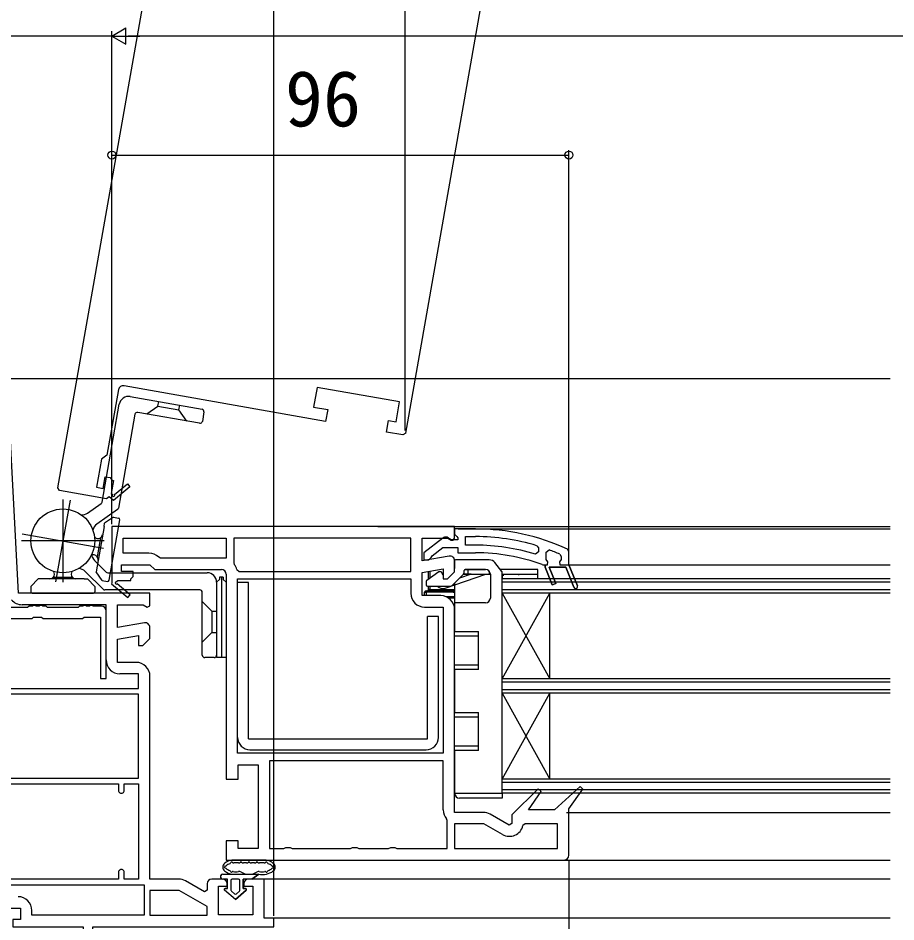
# Model space of a CAD drawing. Units: millimetres, scale not verified. Extents: x -700 to 700, y -1043 to 1035.
# Drawn here: x -325.7 to -141.3, y -259.1 to -69.3 of the extents above; entities that cross this region are included whole.
import ezdxf
from ezdxf.enums import TextEntityAlignment as Align

# ---------------------------------------------------------------- set-up
doc = ezdxf.new("R2010")
doc.units = ezdxf.units.MM
doc.header["$LTSCALE"] = 6
for name, color, linetype in [('0-2_YKK_11', 7, 'Continuous'), ('0-3_YKK_11E', 7, 'Continuous'), ('0-4_YKK_12', 2, 'Continuous'), ('0-5_YKK_13', 4, 'Continuous'), ('0-7_YKK_D', 6, 'Continuous')]:
    doc.layers.add(name, color=color, linetype=linetype)
doc.styles.add('ＭＳ ゴシック', font='')
doc.styles.get('ＭＳ ゴシック').set_extended_font_data('MS Gothic')

msp = doc.modelspace()

# ---------------------------------------------------------------- linework, layer by layer
at = {"layer": '0-2_YKK_11'}
for p, q in [((-236.401, -235.6), (-236.401, -225.3)), ((-304.602, -248.7), (-304.602, -250.1)), ((-282.802, -250.1), (-285.002, -250.1))]:
    msp.add_line(p, q, dxfattribs=at)
for points in [[(-299.175, -196.315), (-304.802, -197.307), (-304.802, -192.5), (-299.445, -192.5), (-298.578, -193.042), (-298.002, -192.723), (-298.002, -190.1), (-325.643, -190.1), (-327.952, -146.048)], [(-234.001, -176.1), (-306.001, -176.1), (-306.001, -187.966), (-306.079, -188.1), (-302.66, -191.005), (-302.142, -190.395), (-304.862, -188.084)], [(-235.175, -182.315), (-240.801, -183.307), (-240.801, -178.5), (-235.445, -178.5), (-234.766, -178.924), (-234.301, -178.958), (-234.001, -178.5), (-234.001, -177.6), (-234.001, -176.1)], [(-229.634, -176.6), (-234.002, -176.6), (-234.002, -177.7), (-233.564, -178.196), (-233.302, -178.494), (-233.302, -178.9), (-234.702, -178.9), (-235.102, -178.7)], [(-229.634, -180), (-231.702, -180), (-231.702, -178.2), (-229.634, -178.2)], [(-303.601, -178.5), (-282.001, -178.5), (-282.001, -182.7), (-295.8, -182.7), (-296.154, -182.553)], [(-298.208, -181.7), (-303.601, -181.7), (-303.601, -178.5)], [(-243.201, -178.5), (-280.401, -178.5), (-280.401, -183.733), (-280.299, -184.036)], [(-279.739, -185.141), (-279.259, -185.5), (-243.201, -185.5), (-243.201, -178.5)], [(-236.519, -178.513), (-240.502, -181.625), (-240.502, -183.1), (-239.401, -183.1), (-238.901, -182.625), (-238.71, -182.255), (-236.463, -180.5), (-233.302, -180.5), (-233.302, -181.6), (-229.634, -181.6)], [(-216.757, -180.109), (-216.402, -180.587), (-216.402, -181.424), (-217.05, -181.901)], [(-208.973, -188.848), (-210.664, -184.6), (-214.141, -184.6), (-212.767, -188.052), (-213.51, -188.348), (-215.002, -184.6), (-215.002, -184.1), (-214.502, -184.1), (-214.427, -183.51), (-214.802, -183.025), (-214.802, -183), (-214.802, -181.465), (-214.127, -180.996)], [(-211.902, -181.895), (-211.602, -182.353), (-211.602, -183.025), (-211.977, -183.51), (-211.902, -184.1), (-210.002, -184.1), (-208.23, -188.552), (-210.002, -184.1), (-210.002, -181.318), (-210.292, -180.864)], [(-236.901, -190.6), (-240.801, -190.6), (-240.801, -185.744), (-236.401, -184.968), (-236.401, -187.1), (-235.501, -187.1), (-234.001, -185.6), (-234.001, -183.3)], [(-304.927, -187.706), (-304.751, -187.4), (-302.001, -187.4), (-302.001, -187.1), (-301.501, -186.6), (-301.501, -185.5), (-304.001, -185.5), (-304.001, -184.1), (-298.001, -184.1), (-297.001, -185.1), (-283.001, -185.1)], [(-215.619, -184.07), (-215.448, -184.1), (-215.002, -184.1), (-215.002, -184.6), (-213.51, -188.348), (-212.767, -188.052), (-214.141, -184.6), (-210.664, -184.6), (-208.973, -188.848)], [(-282.001, -186.1), (-282.001, -229.1), (-279.501, -229.1), (-279.501, -226.1), (-275.301, -226.1), (-275.301, -243.7), (-279.501, -243.7), (-279.501, -242.1), (-282.001, -242.1), (-282.001, -246.1), (-211.001, -246.1)], [(-236.401, -223.7), (-279.601, -223.7), (-279.601, -187.1), (-243.201, -187.1), (-243.201, -190.1)], [(-308.202, -192.8), (-309.915, -192.8), (-310.108, -192.65), (-310.495, -192.65), (-310.689, -192.8), (-311.315, -192.8), (-311.508, -192.65), (-311.895, -192.65), (-312.089, -192.8), (-312.802, -192.8), (-313.102, -193.1), (-319.502, -193.1), (-319.802, -192.8), (-320.515, -192.8), (-320.708, -192.65), (-321.095, -192.65), (-321.289, -192.8), (-321.915, -192.8), (-322.108, -192.65), (-322.495, -192.65), (-322.689, -192.8), (-323.402, -192.8), (-323.702, -193.1), (-330.102, -193.1)], [(-307.202, -204.1), (-307.202, -192.5), (-324.867, -192.5)], [(-240.301, -193), (-236.401, -193), (-236.401, -223.7)], [(-227.974, -236.1), (-234.001, -236.1), (-234.001, -193.5)], [(-336.002, -193.8), (-336.002, -208), (-334.802, -208), (-334.802, -195.1), (-331.355, -195.1), (-331.055, -195.4), (-322.749, -195.4), (-322.449, -195.1), (-320.755, -195.1), (-320.455, -195.4), (-312.149, -195.4), (-311.849, -195.1), (-308.402, -195.1), (-308.402, -208), (-307.202, -208), (-307.202, -193.8)], [(-300.902, -204.6), (-304.802, -204.6), (-304.802, -199.744), (-300.402, -198.968), (-300.402, -201.1), (-299.502, -201.1), (-298.002, -199.6), (-298.002, -197.3)], [(-337.602, -210.1), (-300.402, -210.1), (-300.402, -207), (-304.302, -207)], [(-291.975, -250.1), (-298.002, -250.1), (-298.002, -207.5)], [(-236.401, -225.3), (-272.901, -225.3), (-272.901, -243.7), (-269.867, -243.7), (-269.434, -243.45), (-268.568, -243.45), (-268.135, -243.7), (-255.867, -243.7), (-255.434, -243.45), (-254.568, -243.45), (-254.135, -243.7), (-247.867, -243.7), (-247.434, -243.45), (-246.568, -243.45), (-246.135, -243.7), (-235.601, -243.7), (-235.601, -237.791), (-235.719, -237.469)], [(-304.602, -250.1), (-337.602, -250.1), (-337.602, -230.1), (-304.602, -230.1), (-304.602, -231.5)], [(-303.402, -231.5), (-303.402, -230.1), (-300.402, -230.1), (-300.402, -250.1), (-303.402, -250.1), (-303.402, -248.7)], [(-210.001, -245.1), (-210.001, -235.39), (-207.05, -231.195), (-207.64, -230.677), (-213.001, -235.6), (-218.466, -235.6), (-215.846, -231.688), (-216.451, -231.184), (-222.001, -236.587), (-222.001, -238.445), (-222.568, -238.773), (-226.524, -236.489)], [(-234.001, -243.7), (-212.401, -243.7), (-212.401, -238.5), (-219.189, -238.5), (-219.676, -238.887)], [(-223.951, -240.745), (-227.84, -238.5), (-234.001, -238.5), (-234.001, -243.7)], [(-331.202, -259.1), (-331.202, -256.2), (-325.202, -256.2), (-325.202, -258.6), (-326.802, -258.6), (-326.802, -260.1), (-312.002, -260.1), (-312.002, -273.008), (-312.252, -273.304), (-312.502, -273.6), (-312.502, -275.1), (-310.002, -275.1), (-310.002, -260.1), (-272.002, -260.1), (-272.002, -258.3), (-274.002, -258.3), (-274.002, -250.1), (-277.302, -250.1)], [(-337.602, -251.3), (-299.202, -251.3), (-299.202, -257.7), (-322.802, -257.7), (-322.802, -256.7)], [(-286.002, -251.1), (-286.002, -252.445), (-286.569, -252.773), (-290.525, -250.489)], [(-278.302, -251.1), (-278.302, -251.6), (-276.402, -251.6), (-276.402, -257.6), (-283.602, -257.6), (-283.602, -251.6), (-281.802, -251.6), (-281.802, -251.1)]]:
    msp.add_lwpolyline(points, dxfattribs=at)
for points in [[(-300.402, -211.3), (-337.602, -211.3), (-337.602, -228.9), (-300.402, -228.9)], [(-298.002, -257.7), (-286.002, -257.7), (-286.002, -255.871), (-291.841, -252.5), (-298.002, -252.5)]]:
    msp.add_lwpolyline(points, close=True, dxfattribs=at)
for centre, radius, start, end in [((-235.902, -179.3), 1, 36.86989, 128.08672), ((-229.634, -222.6), 46, 65.13402, 89.99999), ((-229.634, -222.6), 44.4, 73.13981, 90.00001), ((-229.634, -222.6), 42.6, 72.81723, 90.00001), ((-298.208, -184.6), 2.9, 44.90088, 89.99999), ((-229.634, -222.6), 41, 70.01112, 90.00001), ((-229.634, -222.6), 44.4, 66.46078, 69.55779), ((-283.001, -186.1), 3.4, 16.3827, 37.37008), ((-235.001, -183.3), 1, 360, 99.99998), ((-283.001, -186.1), 1, 0.00001, 89.99999), ((-305.052, -187.922), 0.25, 59.99997, 319.64296), ((-208.602, -188.7), 0.4, 201.69939, 21.69941), ((-208.602, -188.7), 0.4, 201.69939, 21.69941), ((-324.867, -189.6), 2.9, 220.32022, 270.00001), ((-240.301, -190.1), 2.9, 180.00001, 269.99999), ((-236.901, -193.5), 2.9, 0.00001, 89.99999), ((-308.202, -193.8), 1, 0.00001, 89.99999), ((-299.002, -197.3), 1, 360, 99.99998), ((-304.302, -204.1), 2.9, 180.00001, 269.99999), ((-300.902, -207.5), 2.9, 0.00001, 89.99999), ((-304.002, -231.5), 0.6, 179.99999, 0.00001), ((-233.501, -235.6), 2.9, 179.99998, 220.11918), ((-227.974, -239), 2.9, 60.00001, 90.00002), ((-222.501, -238.234), 2.9, 239.99998, 346.9794), ((-211.001, -245.1), 1, 270.00001, 359.99999), ((-304.002, -248.7), 0.6, 359.99999, 180.00001), ((-291.975, -253), 2.9, 60.00001, 90.00002), ((-285.002, -251.1), 1, 90.00001, 179.99999), ((-282.802, -251.1), 1, 0.00001, 89.99999), ((-277.302, -251.1), 1, 90.00001, 179.99999), ((-325.702, -256.7), 2.9, 0.00001, 89.99999)]:
    msp.add_arc(centre, radius, start, end, dxfattribs=at)
at = {"layer": '0-3_YKK_11E'}
for points in [[(-304.61, -147.347), (-307.041, -161.135), (-308.199, -161.946), (-309.241, -167.855), (-307.862, -168.098), (-307.428, -165.636), (-306.345, -165.827), (-305.939, -166.406), (-305.644, -166.458), (-306.121, -169.166), (-305.851, -169.393)], [(-244.276, -156.463), (-244.855, -156.868), (-248.302, -156.261), (-247.868, -153.799), (-246.292, -154.077), (-245.563, -149.94), (-262.895, -146.884), (-263.625, -151.02), (-260.67, -151.541), (-261.104, -154.003), (-303.451, -146.536)], [(-305.467, -169.394), (-302.719, -167.117), (-302.208, -167.733), (-305.663, -170.595), (-306.547, -169.853), (-307.126, -170.259), (-316.974, -168.522), (-317.38, -167.943)]]:
    msp.add_lwpolyline(points, dxfattribs=at)
for centre, radius, start, end in [((-303.625, -147.521), 1, 80, 170), ((-305.659, -169.554), 0.25, 140, 39.64297)]:
    msp.add_arc(centre, radius, start, end, dxfattribs=at)
at = {"layer": '0-4_YKK_12'}
for p, q in [((-244.276, -156.463), (-211.891, 27.219)), ((-142.499, -145.1), (-328.951, -145.1)), ((-250.122, -176.098), (-142.499, -176.098)), ((-233.251, -176.595), (-142.499, -176.595)), ((-210.002, -184.1), (-142.499, -184.1)), ((-142.499, -187.095), (-224.001, -187.095)), ((-224.001, -211.095), (-224.001, -187.095)), ((-224.001, -232.095), (-224.001, -187.095)), ((-142.499, -187.795), (-224.001, -187.795)), ((-142.499, -189.395), (-224.001, -189.395)), ((-142.499, -190.095), (-224.001, -190.095)), ((-224.001, -208.095), (-214.001, -190.095)), ((-224.001, -190.095), (-214.001, -208.095)), ((-214.001, -208.095), (-214.001, -190.095)), ((-142.499, -208.095), (-224.001, -208.095)), ((-142.499, -208.795), (-224.001, -208.795)), ((-142.499, -210.395), (-224.001, -210.395)), ((-142.499, -211.095), (-224.001, -211.095)), ((-224.001, -229.095), (-214.001, -211.095)), ((-224.001, -211.095), (-214.001, -229.095)), ((-214.001, -229.095), (-214.001, -211.095)), ((-142.499, -229.095), (-224.001, -229.095)), ((-142.499, -229.795), (-224.001, -229.795)), ((-142.499, -231.395), (-224.001, -231.395)), ((-142.499, -232.095), (-224.001, -232.095)), ((-210.501, -236.1), (-142.499, -236.099)), ((-250.122, -246.1), (-142.499, -246.1)), ((-142.499, -250.1), (-274.502, -250.1)), ((-142.499, -258.3), (-272.502, -258.3))]:
    msp.add_line(p, q, dxfattribs=at)
msp.add_lwpolyline([(-317.38, -167.943), (-281.942, 33.05), (-276.66, 63.01)], dxfattribs=at)
at = {"layer": '0-5_YKK_13'}
for p, q in [((-302.125, -148.801), (-287.057, -151.458)), ((-308.062, -170.957), (-304.442, -150.423)), ((-296.34, -150.837), (-291.909, -151.618)), ((-301.157, -152.526), (-304.628, -172.215)), ((-287.578, -154.412), (-300.577, -152.12)), ((-286.651, -152.037), (-286.999, -154.007)), ((-314.791, -170.532), (-317.812, -187.668)), ((-316.301, -170.4), (-316.301, -187.8)), ((-311.103, -173.265), (-308.268, -171.28)), ((-304.834, -172.538), (-309.162, -175.568)), ((-305.675, -174.119), (-307.525, -175.396)), ((-305.675, -174.119), (-304.592, -174.31)), ((-307.641, -176.057), (-309.321, -185.581)), ((-307.641, -176.057), (-307.525, -175.396)), ((-306.588, -187.362), (-304.348, -174.658)), ((-324.869, -177.589), (-307.733, -180.61)), ((-307.601, -179.1), (-325.001, -179.1)), ((-308.356, -178.426), (-309.066, -182.45)), ((-309.653, -183.205), (-307.205, -185.653)), ((-234.021, -183.098), (-234.001, -183.098)), ((-234.001, -183.298), (-234.001, -183.098)), ((-234.001, -183.298), (-234.001, -184.891)), ((-226.722, -183.098), (-233.801, -183.098)), ((-224.067, -185.516), (-225.551, -183.661)), ((-307.848, -189.253), (-311.584, -185.517)), ((-308.019, -187.414), (-309.321, -185.581)), ((-306.852, -185.8), (-286.001, -185.8)), ((-237.353, -185.634), (-239.873, -187.399)), ((-239.501, -187.139), (-239.501, -185.513)), ((-239.201, -185.46), (-239.201, -186.928)), ((-236.917, -185.598), (-237.238, -185.598)), ((-236.401, -186.291), (-236.744, -185.698)), ((-232.001, -185.719), (-232.001, -185.298)), ((-231.801, -185.098), (-227.501, -185.098)), ((-227.601, -185.098), (-231.801, -185.098)), ((-231.251, -185.098), (-231.251, -186.098)), ((-227.501, -185.098), (-227.601, -185.098)), ((-226.751, -185.437), (-226.751, -186.098)), ((-216.801, -185.098), (-224.401, -185.098)), ((-224.001, -232.098), (-224.001, -185.703)), ((-323.051, -188.7), (-321.472, -187.1)), ((-311.801, -187.1), (-321.472, -187.1)), ((-314.258, -186.807), (-318.344, -186.807)), ((-311.801, -187.1), (-311.13, -187.1)), ((-309.551, -188.7), (-311.13, -187.1)), ((-308.019, -187.414), (-306.936, -187.605)), ((-284.001, -187.8), (-284.001, -203.1)), ((-284.001, -187.8), (-284.001, -203.6)), ((-282.601, -186.7), (-283.401, -186.7)), ((-283.001, -186.7), (-283.001, -203.6)), ((-282.001, -187.8), (-282.001, -203.6)), ((-279.601, -220.35), (-279.601, -187.85)), ((-278.001, -187.85), (-279.601, -187.85)), ((-277.301, -187.85), (-279.601, -187.85)), ((-277.301, -220.65), (-277.301, -187.85)), ((-240.001, -187.645), (-240.001, -188.298)), ((-234.526, -188.452), (-232.148, -186.073)), ((-230.54, -186.098), (-233.015, -186.94)), ((-232.173, -186.098), (-226.501, -186.098)), ((-230.54, -186.098), (-232.173, -186.098)), ((-226.501, -187.099), (-226.502, -187.099)), ((-226.501, -186.098), (-226.501, -191.098)), ((-224.001, -186.098), (-216.801, -186.098)), ((-224.001, -186.098), (-224.001, -187.099)), ((-216.502, -187.099), (-224.001, -187.099)), ((-223.796, -186.305), (-223.796, -186.405)), ((-222.208, -187.099), (-222.208, -187.099)), ((-220.621, -186.205), (-220.621, -186.305)), ((-219.033, -186.999), (-219.033, -187.099)), ((-217.446, -186.105), (-217.446, -186.205)), ((-216.801, -186.098), (-216.501, -186.098)), ((-216.502, -187.099), (-216.501, -186.098)), ((-323.051, -188.7), (-323.051, -189.8)), ((-309.551, -188.7), (-309.551, -189.8)), ((-287.501, -189.4), (-307.494, -189.4)), ((-240.001, -189.598), (-234.301, -189.598)), ((-239.701, -188.598), (-234.88, -188.598)), ((-239.501, -189.298), (-239.501, -188.598)), ((-239.201, -189.298), (-239.501, -189.298)), ((-239.201, -188.598), (-239.201, -189.298)), ((-234.301, -189.598), (-234.301, -189.898)), ((-234.001, -187.927), (-234.001, -192.098)), ((-322.751, -190.1), (-309.851, -190.1)), ((-287.001, -203.1), (-287.001, -189.9)), ((-240.301, -190.598), (-240.301, -189.898)), ((-234.301, -189.898), (-240.001, -189.898)), ((-240.001, -189.898), (-240.001, -190.598)), ((-235.843, -190.798), (-234.001, -190.798)), ((-234.001, -191.098), (-235.273, -191.098)), ((-234.001, -192.098), (-234.001, -198.098)), ((-227.501, -192.098), (-234.001, -192.098)), ((-285.001, -193.85), (-285.001, -198.35)), ((-237.401, -194.95), (-239.701, -194.95)), ((-239.701, -220.65), (-239.701, -194.95)), ((-237.401, -220.35), (-237.401, -194.95)), ((-234.001, -198.098), (-229.001, -198.098)), ((-229.001, -206.098), (-229.001, -198.098)), ((-284.501, -203.6), (-286.501, -203.6)), ((-282.001, -203.6), (-284.001, -203.6)), ((-234.001, -205.098), (-229.001, -205.098)), ((-234.001, -206.098), (-234.001, -205.098)), ((-234.001, -206.098), (-234.001, -215.098)), ((-229.001, -206.098), (-234.001, -206.098)), ((-234.001, -215.098), (-229.001, -215.098)), ((-229.001, -223.098), (-229.001, -215.098)), ((-277.301, -220.65), (-239.701, -220.65)), ((-277.001, -222.95), (-240.001, -222.95)), ((-234.001, -222.098), (-229.001, -222.098)), ((-234.001, -223.098), (-234.001, -222.098)), ((-234.001, -223.098), (-234.001, -232.098)), ((-229.001, -223.098), (-234.001, -223.098)), ((-234.001, -232.098), (-224.001, -232.098)), ((-224.001, -233.098), (-233.001, -233.098)), ((-224.001, -232.098), (-224.001, -233.098)), ((-273.711, -246.1), (-280.692, -246.1)), ((-279.411, -246.7), (-280.413, -246.7)), ((-277.731, -246.7), (-278.353, -246.7)), ((-276.051, -246.7), (-276.673, -246.7)), ((-273.99, -246.7), (-274.993, -246.7)), ((-282.703, -249.1), (-275.152, -249.1)), ((-281.702, -250.1), (-282.702, -250.1)), ((-281.702, -250.1), (-282.702, -250.1)), ((-281.702, -252.1), (-281.702, -250.1)), ((-281.702, -252.1), (-281.702, -250.1)), ((-281.002, -250.4), (-281.002, -252.4)), ((-281.002, -250.4), (-281.002, -252.4)), ((-279.402, -250.1), (-280.702, -250.1)), ((-279.402, -250.1), (-280.702, -250.1)), ((-279.102, -252.4), (-279.102, -250.4)), ((-279.102, -252.4), (-279.102, -250.4)), ((-278.402, -250.1), (-278.402, -252.1)), ((-276.602, -250.1), (-278.402, -250.1)), ((-278.402, -252.1), (-278.402, -250.1)), ((-276.602, -250.1), (-278.402, -250.1)), ((-282.2, -252.1), (-281.702, -252.1)), ((-281.702, -252.1), (-282.2, -252.1)), ((-278.402, -252.1), (-277.904, -252.1)), ((-277.904, -252.1), (-278.402, -252.1)), ((-280.052, -254.4), (-282.331, -252.456)), ((-280.052, -254.4), (-282.331, -252.456)), ((-280.897, -252.628), (-280.247, -253.182)), ((-280.247, -253.182), (-280.897, -252.628)), ((-277.773, -252.456), (-280.052, -254.4)), ((-280.052, -254.4), (-277.773, -252.456)), ((-279.857, -253.182), (-279.207, -252.628)), ((-279.857, -253.182), (-279.207, -252.628))]:
    msp.add_line(p, q, dxfattribs=at)
for points in [[(-298.657, -152.459), (-296.34, -150.837), (-296.167, -149.852)], [(-290.286, -153.935), (-291.909, -151.618), (-291.735, -150.633)], [(-216.501, -186.098), (-216.501, -185.098), (-216.801, -185.098)], [(-283.401, -186.7), (-283.401, -187.2), (-284.001, -187.8)], [(-282.601, -186.7), (-282.601, -187.2), (-282.001, -187.8)], [(-236.018, -189.018), (-227.436, -186.098), (-226.501, -186.098)], [(-240.301, -189.898), (-240.001, -189.898), (-240.001, -189.598)], [(-239.201, -189.598), (-239.201, -189.298), (-234.001, -189.298)], [(-287.001, -191.85), (-285.001, -193.85), (-284.001, -193.85)], [(-287.001, -200.35), (-285.001, -198.35), (-284.001, -198.35)], [(-229.001, -199.098), (-234.001, -199.098), (-234.001, -198.098)], [(-229.001, -216.098), (-234.001, -216.098), (-234.001, -215.098)], [(-275.152, -249.1), (-276.602, -250.1), (-275.152, -249.1)]]:
    msp.add_lwpolyline(points, dxfattribs=at)
msp.add_circle((-316.301, -179.1), 6.7, dxfattribs=at)
msp.add_circle((-316.301, -179.1), 6.7, dxfattribs=at)
for centre, radius, start, end in [((-302.472, -150.771), 2, 80, 170), ((-287.144, -151.95), 0.5, 350, 80), ((-300.664, -152.613), 0.5, 80, 170), ((-287.491, -153.92), 0.5, 260, 350), ((-308.555, -170.87), 0.5, 305, 350), ((-305.121, -172.128), 0.5, 305, 350), ((-312.251, -171.627), 2, 264.26693, 305), ((-304.644, -174.606), 0.3, 349.99988, 79.99988), ((-308.015, -177.206), 2, 125, 170.14215), ((-308.952, -177.603), 1, 226.02295, 260), ((-308.93, -177.607), 1, 260, 350), ((-309.907, -183.02), 1, 80, 113.97705), ((-308.239, -181.791), 2, 184.26693, 225), ((-309.885, -183.023), 1, 350, 80), ((-233.801, -183.298), 0.2, 90, 180), ((-226.722, -184.598), 1.5, 38.65981, 90), ((-319.051, -186.077), 1, 0, 33.97705), ((-313.551, -186.077), 1, 146.02295, 180), ((-312.998, -186.932), 2, 45, 90.14215), ((-306.852, -185.3), 0.5, 225, 270), ((-286.001, -187.8), 2, 0, 90), ((-237.238, -185.798), 0.2, 90, 125), ((-236.917, -185.798), 0.2, 30, 90), ((-232.501, -185.719), 0.5, 315, 0), ((-231.801, -185.298), 0.2, 90, 180), ((-227.501, -186.098), 1, 0, 90), ((-224.301, -185.703), 0.3, 0, 38.65981), ((-319.051, -186.1), 1, 270, 0), ((-313.551, -186.1), 1, 180, 270), ((-306.884, -187.31), 0.3, 260, 349.99988), ((-239.701, -187.645), 0.3, 125, 180), ((-307.494, -188.9), 0.5, 225, 270), ((-287.501, -189.9), 0.5, 0, 90), ((-240.001, -189.898), 0.3, 90, 180), ((-239.701, -188.298), 0.3, 180, 270), ((-239.801, -189.298), 0.3, 270, 0), ((-236.501, -187.598), 1.5, 221.81031, 288.79043), ((-234.88, -188.098), 0.5, 270, 315), ((-234.301, -189.298), 0.3, 270, 0), ((-322.751, -189.8), 0.3, 180, 269.99988), ((-309.851, -189.8), 0.3, 269.99988, 359.99988), ((-234.301, -189.298), 0.6, 270, 300), ((-227.501, -191.098), 1, 270, 0), ((-286.501, -203.1), 0.5, 180, 270), ((-284.501, -203.1), 0.5, 270, 0), ((-277.001, -220.35), 2.6, 180, 270), ((-240.001, -220.35), 2.6, 270, 0), ((-233.001, -232.098), 1, 180, 270), ((-280.003, -249.825), 3.8, 102.43988, 127.38277), ((-281.36, -246.598), 0.3, 292.8033, 342.58405), ((-280.882, -246.748), 0.2, 54.10601, 162.58405), ((-280.692, -246.7), 0.6, 90, 102.43988), ((-280.413, -246.1), 0.6, 234.10601, 270), ((-279.411, -246.1), 0.6, 270, 311.40962), ((-278.882, -246.7), 0.2, 48.59038, 131.40962), ((-278.353, -246.1), 0.6, 228.59038, 270), ((-277.731, -246.1), 0.6, 270, 311.40962), ((-277.202, -246.7), 0.2, 48.59038, 131.40962), ((-276.673, -246.1), 0.6, 228.59038, 270), ((-276.051, -246.1), 0.6, 270, 311.40962), ((-275.522, -246.7), 0.2, 48.59038, 131.40962), ((-274.993, -246.1), 0.6, 228.59038, 270), ((-273.99, -246.1), 0.6, 270, 305.894), ((-273.711, -246.7), 0.6, 77.56011, 90), ((-273.521, -246.748), 0.2, 17.41595, 125.894), ((-274.401, -249.825), 3.8, 52.61723, 77.56011), ((-273.044, -246.598), 0.3, 197.41595, 247.1967), ((-281.703, -247.6), 1, 127.38277, 232.61723), ((-282.203, -247.6), 0.2, 89.61388, 270.38607), ((-280.003, -245.375), 3.8, 232.61723, 258.58793), ((-282.2, -247.1), 0.3, 269.61388, 308.87366), ((-282.2, -248.1), 0.3, 51.12633, 90.38607), ((-280.003, -249.825), 3.2, 112.8033, 128.87366), ((-280.003, -245.375), 3.2, 231.12633, 247.1967), ((-281.36, -248.602), 0.3, 17.41595, 67.1967), ((-280.882, -248.452), 0.2, 197.41595, 310.68192), ((-280.557, -248.831), 0.3, 80.90118, 130.68192), ((-280.003, -245.375), 3.2, 260.90118, 281.41207), ((-279.251, -249.1), 0.6, 57.36313, 101.41207), ((-275.152, -249.1), 0.6, 78.58793, 122.63687), ((-274.401, -245.375), 3.8, 258.58793, 307.38277), ((-274.401, -245.375), 3.2, 258.58793, 279.09882), ((-273.847, -248.831), 0.3, 49.31807, 99.09882), ((-273.521, -248.452), 0.2, 229.31807, 342.58405), ((-273.044, -248.602), 0.3, 112.8033, 162.58405), ((-274.401, -249.825), 3.2, 51.12633, 67.1967), ((-274.401, -245.375), 3.2, 292.8033, 308.87367), ((-272.204, -247.1), 0.3, 231.12633, 270.38608), ((-272.204, -248.1), 0.3, 89.61392, 128.87367), ((-272.201, -247.6), 0.2, 269.61392, 90.38608), ((-272.701, -247.6), 1, 307.38277, 52.61723), ((-282.703, -249.6), 0.5, 90.11462, 269.88538), ((-282.702, -249.6), 0.5, 89.88541, 270), ((-282.702, -249.6), 0.5, 269.88533, 269.99998), ((-280.702, -250.4), 0.3, 90, 180), ((-280.702, -250.4), 0.3, 90, 180), ((-279.402, -250.4), 0.3, 0, 90), ((-279.402, -250.4), 0.3, 0, 90), ((-277.202, -245.9), 3.2, 237.36313, 302.63687), ((-282.2, -252.302), 0.202, 90, 229.53619), ((-282.2, -252.302), 0.202, 90, 229.53619), ((-277.904, -252.302), 0.202, 310.46378, 89.99997), ((-277.904, -252.302), 0.202, 310.46381, 90), ((-280.702, -252.4), 0.3, 180, 229.53619), ((-280.702, -252.4), 0.3, 180, 229.53619), ((-280.052, -252.954), 0.3, 229.53619, 310.46381), ((-280.052, -252.954), 0.3, 229.53619, 310.46381), ((-279.402, -252.4), 0.3, 310.46381, 0), ((-279.402, -252.4), 0.3, 310.46381, 0)]:
    msp.add_arc(centre, radius, start, end, dxfattribs=at)
at = {"layer": '0-7_YKK_D'}
for p, q in [((-272.002, -257.8), (-272.002, 2.897)), ((-244.363, -155.955), (-244.363, 2.897)), ((-244.363, -155.955), (-244.363, 2.897)), ((-306.001, -73.103), (-303.057, -71.403)), ((-306.001, -175.6), (-306.001, -72.103)), ((-306.001, -175.6), (-306.001, -72.103)), ((-303.057, -74.803), (-303.057, -71.403)), ((-306.001, -73.103), (-328.002, -73.103)), ((-306.001, -73.103), (-303.057, -74.803)), ((-306.001, -73.103), (-300.112, -73.103)), ((18.601, -73.103), (-302.601, -73.103)), ((-306.001, -175.6), (-306.001, -97.103)), ((-306.001, -98.103), (-210.001, -98.103)), ((-210.001, -182.048), (-210.001, -97.103)), ((-210.001, -246.1), (-210.001, -391.1))]:
    msp.add_line(p, q, dxfattribs=at)
for centre in [(-306.001, -98.103), (-210.001, -98.103)]:
    msp.add_circle(centre, 0.85, dxfattribs=at)

# ---------------------------------------------------------------- texts
at = {"layer": '0-7_YKK_D', "style": 'ＭＳ ゴシック'}
msp.add_text('96', height=11.73, dxfattribs=at).set_placement((-269.638, -95.603), align=Align.BOTTOM_LEFT)

doc.saveas('drawing.dxf')
